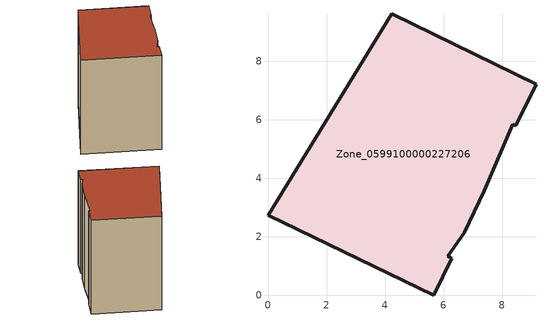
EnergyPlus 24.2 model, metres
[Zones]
Zone_0599100000227206
 floor ground (C_G): 8.36,5.84 7.4,3.56 6.7,2.13 6.15,1.33 6.28,1.27 5.67,0 0,2.73 4.23,9.61 9.16,7.2 8.47,5.79 z3.23
 wall outside (C_F): 6.15,1.33 6.7,2.13 7.4,3.56 8.36,5.84 8.47,5.79 9.16,7.2 4.23,9.61 0,2.73 5.67,0 6.28,1.27 6.15,1.33 z3.23:11.49
 roof outside (C_R): 7.4,3.56 8.36,5.84 8.47,5.79 9.16,7.2 4.23,9.61 0,2.73 5.67,0 6.28,1.27 6.15,1.33 6.7,2.13 z11.49
[BUILDING]
Pand.0599100000227206: North Axis=0; Terrain=City; Loads Convergence Tolerance Value=0.04; Temperature Convergence Tolerance Value=0.4; Solar Distribution=FullExterior; Maximum Number of Warmup Days=25; Minimum Number of Warmup Days=1
[Site:Location]
Rotterdam.The.Hague.AP_ZH_NLD Design_Conditions: Latitude=51.96; Longitude=4.45; Time Zone=1; Elevation=-4.5
[SITE:GROUNDTEMPERATURE:BUILDINGSURFACE]
18, 18, 18, 18, 18, 18, 18, 18, 18, 18, 18, 18
[MATERIAL] Thermal Absorptance=0.9; Solar Absorptance=0.7; Visible Absorptance=0.7
Name | Roughness | Thickness | Conductivity | Density | Specific Heat
G.TC.1946 | MediumSmooth | 0.15 | 1 | 540 | 1210
F.TC.1946 | Rough | 0.3 | 0.857143 | 1920 | 840
R.TC.1946 | MediumRough | 0.2 | 0.909091 | 1500 | 1000
[CONSTRUCTION]
C_G: G.TC.1946
C_F: F.TC.1946
C_R: R.TC.1946
[ZONE]
Zone_0599100000227206: Type=1; Multiplier=1; Ceiling Height=Autocalculate; Volume=Autocalculate; Floor Area=autocalculate; Part of Total Floor Area=Yes
[ZONEINFILTRATION:DESIGNFLOWRATE]
Infil_Zone_0599100000227206: Zone or ZoneList or Space or SpaceList=Zone_0599100000227206; Schedule=AlwaysOn; Design Flow Rate Calculation Method=Flow/Area; Flow Rate per Floor Area=0.003; Constant Term Coefficient=1; Temperature Term Coefficient=0; Velocity Term Coefficient=0; Velocity Squared Term Coefficient=0
[HVACTEMPLATE:ZONE:IDEALLOADSAIRSYSTEM]
Zone_0599100000227206: Maximum Heating Supply Air Temperature=50; Minimum Cooling Supply Air Temperature=13; Maximum Heating Supply Air Humidity Ratio=0.0156; Minimum Cooling Supply Air Humidity Ratio=0.0077; Heating Limit=NoLimit; Cooling Limit=NoLimit; Dehumidification Control Type=ConstantSensibleHeatRatio; Cooling Sensible Heat Ratio=0.7; Dehumidification Setpoint=60; Humidification Control Type=None; Humidification Setpoint=30; Outdoor Air Method=None; Outdoor Air Flow Rate per Person=0.00944; Outdoor Air Flow Rate per Zone Floor Area=0; Outdoor Air Flow Rate per Zone=0; Demand Controlled Ventilation Type=None; Outdoor Air Economizer Type=NoEconomizer; Heat Recovery Type=None; Sensible Heat Recovery Effectiveness=0.7; Latent Heat Recovery Effectiveness=0.65
[ZONECONTROL:THERMOSTAT]
ThermostatControl_Zone_0599100000227206: Zone or ZoneList=Zone_0599100000227206; Control Type Schedule=DualSetpointControlType; Control 1=Thermostat_Zone_0599100000227206; Temperature Difference Between Cutout And Setpoint=0
[THERMOSTATSETPOINT:DUALSETPOINT]
Thermostat_Zone_0599100000227206: Heating Setpoint Temperature Schedule=HeatingSetpoint_Zone_0599100000227206; Cooling Setpoint Temperature Schedule=CoolingSetpoint_Zone_0599100000227206
[SCHEDULE:COMPACT]
HeatingSetpoint_Zone_0599100000227206: Through: 12/31, For: AllDays, Until: 24:00, 21
CoolingSetpoint_Zone_0599100000227206: Through: 12/31, For: AllDays, Until: 24:00, 24
DualSetpointControlType: Through: 12/31, For: AllDays, Until: 24:00, 4
AlwaysOn: Through: 12/31, For: AllDays, Until: 24:00, 1
